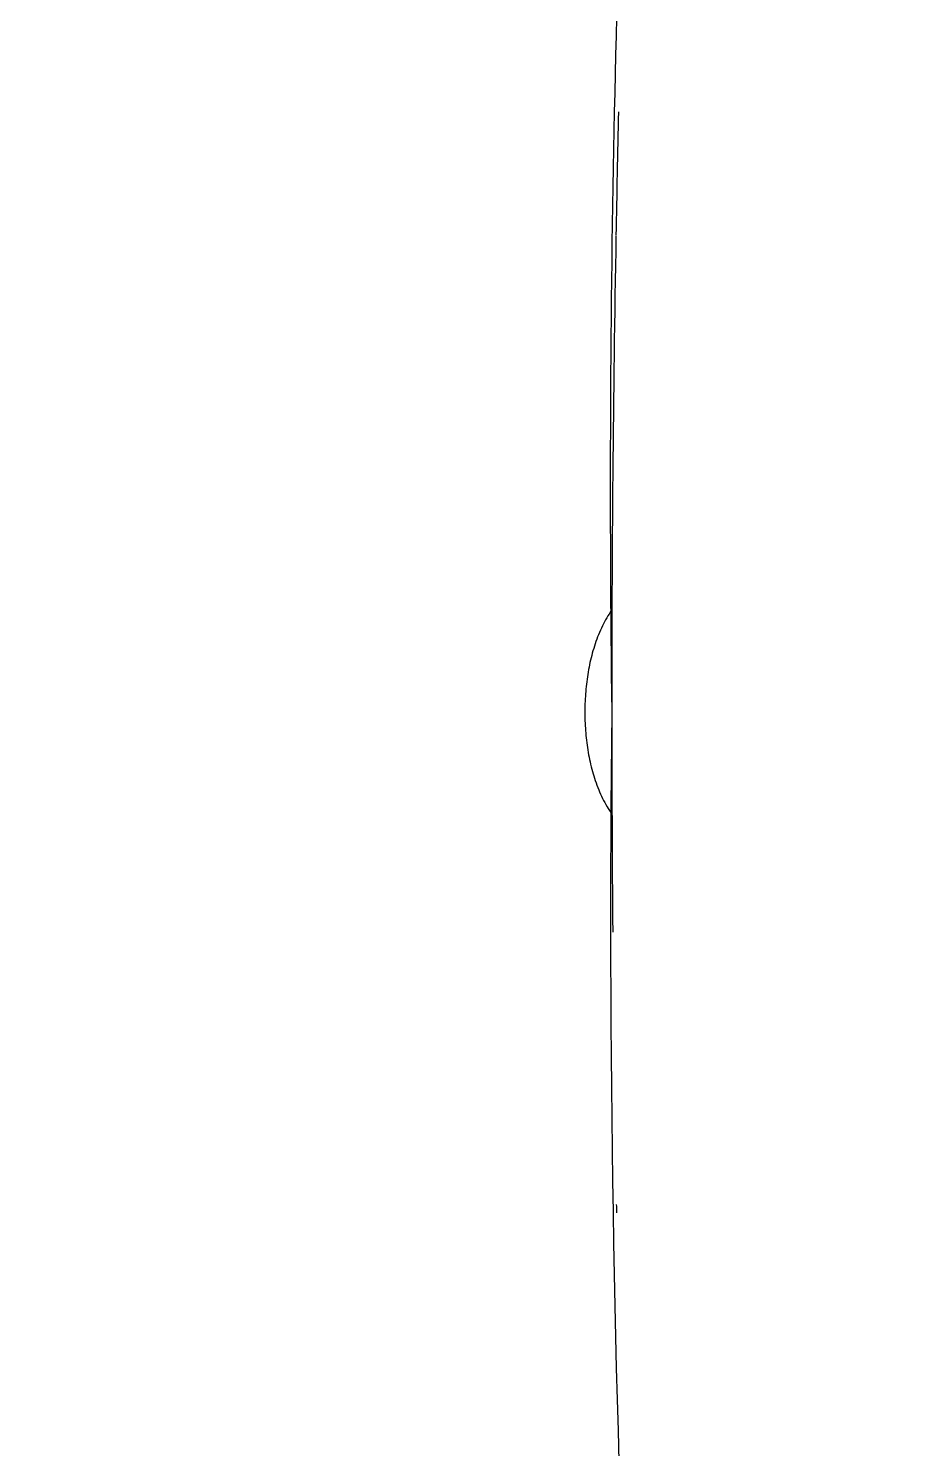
# Model space of a CAD drawing. Header units: millimetres. Extents: x 863 to 5283, y 810 to 2397.
# Drawn here: x 3099.743 to 3100.656, y 1267.828 to 1269.281 of the extents above; entities that cross this region are included whole.
import ezdxf

# ---------------------------------------------------------------- set-up
doc = ezdxf.new("R2010")
doc.units = ezdxf.units.MM
doc.layers.add('Wbudowane', color=175, linetype='Continuous')

# ---------------------------------------------------------------- blocks, each defined once
blk = doc.blocks.new('Z$W@#9123')
blk.add_line((19.8606, 38.0327), (19.8606, 38.0327))
for centre, radius, start, end in [((20.0703, 56.046), 18.0145, 269.33287, 275.84065), ((19.6302, 55.7469), 17.7157, 266.75382, 268.75887), ((19.8532, 64.6192), 26.5865, 268.69255, 268.96537), ((19.6302, 55.7469), 17.7157, 268.75887, 270.74498), ((19.8532, 64.6192), 26.5865, 268.96683, 270.01577), ((19.8666, 65.1152), 27.0824, 269.98731, 270.46419), ((19.8666, 65.1152), 27.0824, 271.05344, 271.07137)]:
    blk.add_arc(centre, radius, start, end)
blk.add_open_spline([(19.756, 38.0329), (19.7562, 38.0328), (19.7614, 38.0291), (19.7725, 38.0227), (19.7904, 38.0155), (19.8096, 38.0102), (19.8294, 38.0069), (19.8495, 38.0052), (19.8697, 38.0051), (19.8898, 38.0066), (19.9096, 38.0098), (19.9289, 38.0149), (19.9471, 38.0219), (19.9589, 38.0285), (19.9646, 38.0325), (19.9652, 38.033)], degree=3, knots=[0, 0, 0, 0, 0.003236, 0.094241, 0.187952, 0.278969, 0.366862, 0.452842, 0.538155, 0.623947, 0.711447, 0.801989, 0.895991, 0.989377, 1, 1, 1, 1])
blk = doc.blocks.new('Z$W@#8064')
for radius, start, end in [(70.8095, 251.130732, 289.039506), (74.8095, 247.274217, 292.891109)]:
    blk.add_arc((34.9005, 84.3318, 3.9752), radius, start, end)

msp = doc.modelspace()

# ---------------------------------------------------------------- block references
at = {"layer": 'Wbudowane'}
for name, p, rotation in [('Z$W@#8064', (3115.2098, 1238.5172), 90), ('Z$W@#9123', (3062.3072, 1288.4422), -90.00000000000001)]:
    msp.add_blockref(name, p, dxfattribs=dict(at, rotation=rotation))

doc.saveas('drawing.dxf')
